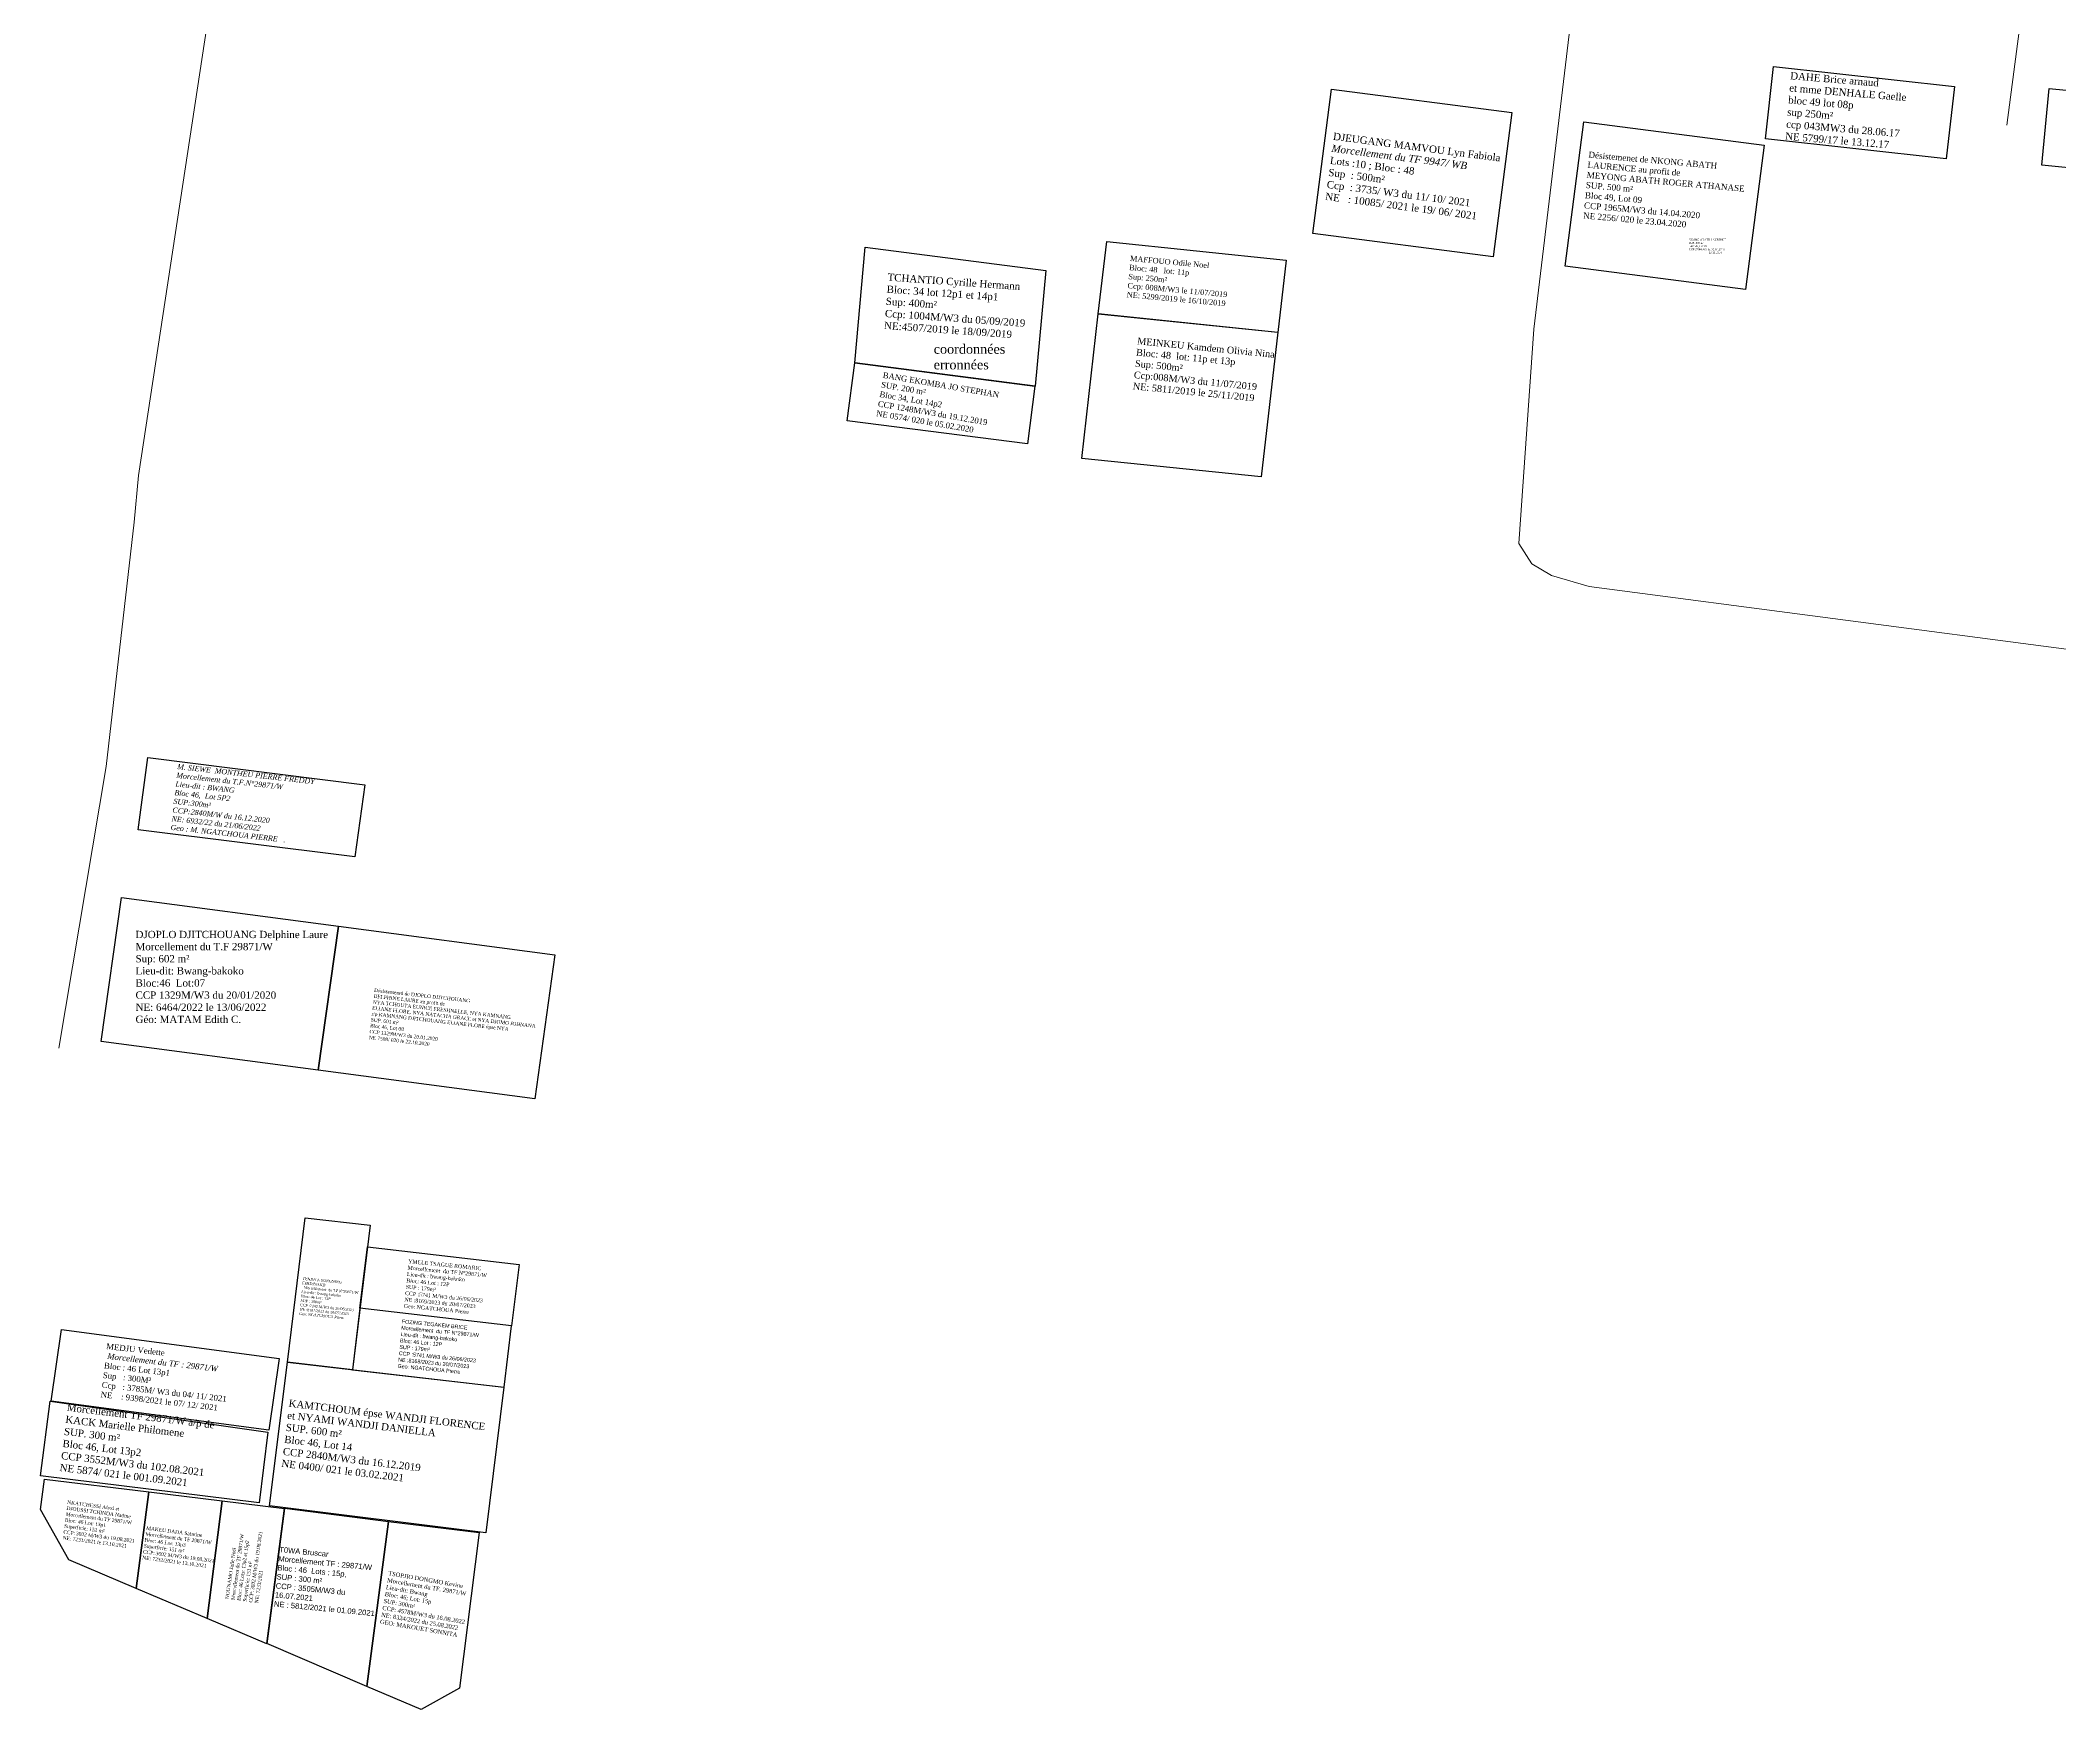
# Model space of a CAD drawing. Header units: millimetres. Extents: x 587399 to 927168, y 438565 to 1444955.
# Drawn here: x 590647.3 to 590925, y 439953.9 to 440183.4 of the extents above; entities that cross this region are included whole.
import ezdxf

# ---------------------------------------------------------------- set-up
doc = ezdxf.new("R2010")
doc.units = ezdxf.units.MM
doc.header["$LTSCALE"] = 2
for name, color, linetype in [('end maj 26 02 2021', 7, 'Continuous'), ('MAJ AOUT 2021', 7, 'Continuous'), ('MAJ DEC 2021', 234, 'Continuous'), ('MAJ OCT 2021', 7, 'Continuous'), ('MAJ SEP 2021', 7, 'Continuous'), ('Parcelle MAJ', 6, 'Continuous')]:
    doc.layers.add(name, color=color, linetype=linetype)
doc.layers.add('MAJ APRES LE 13.01.2023', color=222, linetype='Continuous', lineweight=30)
doc.layers.add('Roads_others', color=24, linetype='Continuous', lineweight=9)
doc.styles.get("Standard").update_dxf_attribs({"font": 'arial.ttf'})
doc.styles.add('Times 1.0', font='times.ttf', dxfattribs={"width": 0.99, "height": 1})

msp = doc.modelspace()

# ---------------------------------------------------------------- linework, layer by layer
at = {"color": 1, "flags": 128}
msp.add_lwpolyline([(590662.076, 440084.808), (590691.896, 440081.071), (590690.539, 440071.158), (590660.745, 440074.891)], close=True, dxfattribs=at)
at = {"flags": 128}
msp.add_lwpolyline([(590695.15, 439979.78), (590707.65, 439978.25), (590704.95, 439956.86), (590699.67, 439953.9), (590692.2, 439957.08)], close=True, dxfattribs=at)
at = {"layer": 'end maj 26 02 2021', "color": 150, "lineweight": -3}
for p, q in [((590856.979, 440152.377), (590859.551, 440172.211)), ((590856.979, 440152.377), (590859.551, 440172.211)), ((590792.78, 440145.82), (590793.93, 440155.748)), ((590792.78, 440145.82), (590793.93, 440155.748))]:
    msp.add_line(p, q, dxfattribs=at)
at = {"layer": 'end maj 26 02 2021', "color": 150, "flags": 128}
msp.add_lwpolyline([(590885.65, 440179.83), (590910.5, 440177.08), (590909.39, 440167.14), (590884.54, 440169.9)], close=True, dxfattribs=at)
msp.add_lwpolyline([(590885.65, 440179.83), (590910.5, 440177.08), (590909.39, 440167.14), (590884.54, 440169.9)], close=True, dxfattribs=at)
at = {"layer": 'end maj 26 02 2021', "color": 150, "lineweight": -3, "flags": 128}
for points in [[(590859.551, 440172.211), (590884.34, 440168.995), (590881.767, 440149.161), (590856.979, 440152.377)], [(590859.551, 440172.211), (590884.34, 440168.995), (590881.767, 440149.161), (590856.979, 440152.377)], [(590859.55, 440172.21), (590884.34, 440168.994), (590881.767, 440149.161), (590856.979, 440152.377)], [(590859.55, 440172.21), (590884.34, 440168.994), (590881.767, 440149.161), (590856.979, 440152.377)], [(590759.272, 440139.061), (590784.066, 440135.859), (590783.041, 440127.925), (590758.247, 440131.127)], [(590759.272, 440139.061), (590784.066, 440135.859), (590783.041, 440127.925), (590758.247, 440131.127)], [(590688.31, 440061.623), (590718.05, 440057.69), (590715.306, 440037.876), (590685.514, 440041.822)], [(590688.31, 440061.623), (590718.05, 440057.69), (590715.306, 440037.876), (590685.514, 440041.822)], [(590681.27, 440001.676), (590711.011, 439998.227), (590708.561, 439978.2), (590678.794, 439981.93)], [(590681.27, 440001.676), (590711.011, 439998.227), (590708.561, 439978.2), (590678.794, 439981.93)]]:
    msp.add_lwpolyline(points, close=True, dxfattribs=at)
at = {"layer": 'end maj 26 02 2021', "color": 150}
for points in [[(590760.737, 440154.989), (590785.558, 440151.796), (590784.093, 440135.868), (590759.272, 440139.061)], [(590760.737, 440154.989), (590785.558, 440151.796), (590784.093, 440135.868), (590759.272, 440139.061)], [(590793.93, 440155.75), (590818.61, 440153.21), (590817.47, 440143.27), (590792.78, 440145.82)], [(590793.93, 440155.75), (590818.61, 440153.21), (590817.47, 440143.27), (590792.78, 440145.82)], [(590792.78, 440145.82), (590817.47, 440143.28), (590815.18, 440123.41), (590790.49, 440125.95)], [(590792.78, 440145.82), (590817.47, 440143.28), (590815.18, 440123.41), (590790.49, 440125.95)]]:
    msp.add_lwpolyline(points, close=True, dxfattribs=at)
at = {"layer": 'MAJ AOUT 2021', "color": 7, "linetype": 'ByBlock', "lineweight": -3, "ltscale": 0.0014, "flags": 128}
msp.add_lwpolyline([(590648.64, 439996.325), (590678.56, 439992.049), (590677.358, 439982.346), (590647.315, 439986.067)], close=True, dxfattribs=at)
msp.add_lwpolyline([(590648.64, 439996.325), (590678.56, 439992.049), (590677.358, 439982.346), (590647.315, 439986.067)], close=True, dxfattribs=at)
at = {"layer": 'MAJ APRES LE 13.01.2023', "flags": 128}
for points in [[(590683.7, 440021.53), (590692.64, 440020.49), (590690.21, 440000.64), (590681.27, 440001.68)], [(590692.27, 440017.51), (590713.13, 440015.1), (590712.1, 440006.66), (590691.24, 440009.08)], [(590712.1, 440006.66), (590691.24, 440009.08), (590690.21, 440000.64), (590711.07, 439998.22), (590712.1, 440006.66)]]:
    msp.add_lwpolyline(points, close=True, dxfattribs=at)
at = {"layer": 'MAJ DEC 2021', "flags": 128}
for points in [[(590824.84, 440176.71), (590849.63, 440173.5), (590847.06, 440153.66), (590822.27, 440156.88)], [(590824.84, 440176.71), (590849.63, 440173.5), (590847.06, 440153.66), (590822.27, 440156.88)], [(590650.18, 440006.153), (590680.109, 440002.189), (590678.718, 439992.336), (590648.788, 439996.3)], [(590650.18, 440006.153), (590680.109, 440002.189), (590678.718, 439992.336), (590648.788, 439996.3)]]:
    msp.add_lwpolyline(points, close=True, dxfattribs=at)
at = {"layer": 'MAJ DEC 2021', "lineweight": -3, "flags": 128}
msp.add_lwpolyline([(590923.561, 440176.793), (590941.761, 440174.995), (590941.902, 440164.338), (590922.52, 440166.253)], close=True, dxfattribs=at)
msp.add_lwpolyline([(590923.561, 440176.793), (590941.761, 440174.995), (590941.902, 440164.338), (590922.52, 440166.253)], close=True, dxfattribs=at)
at = {"layer": 'MAJ OCT 2021', "flags": 128}
for points in [[(590647.84, 439985.59), (590662.196, 439983.827), (590660.478, 439970.562), (590651.183, 439974.513), (590647.291, 439981.42)], [(590647.84, 439985.59), (590662.196, 439983.827), (590660.478, 439970.562), (590651.183, 439974.513), (590647.291, 439981.42)], [(590662.196, 439983.827), (590672.3, 439982.587), (590670.206, 439966.427), (590660.478, 439970.562)], [(590662.196, 439983.827), (590672.3, 439982.587), (590670.206, 439966.427), (590660.478, 439970.562)], [(590672.3, 439982.587), (590680.849, 439981.537), (590678.438, 439962.928), (590670.206, 439966.427)], [(590672.3, 439982.587), (590680.849, 439981.537), (590678.438, 439962.928), (590670.206, 439966.427)]]:
    msp.add_lwpolyline(points, close=True, dxfattribs=at)
at = {"layer": 'MAJ SEP 2021', "flags": 128}
msp.add_lwpolyline([(590680.88, 439981.58), (590695.15, 439979.78), (590692.2, 439957.06), (590678.41, 439962.98)], close=True, dxfattribs=at)
msp.add_lwpolyline([(590680.88, 439981.58), (590695.15, 439979.78), (590692.2, 439957.06), (590678.41, 439962.98)], close=True, dxfattribs=at)
at = {"layer": 'Parcelle MAJ', "lineweight": 30, "flags": 128}
msp.add_lwpolyline([(590658.459, 440065.57), (590688.31, 440061.623), (590685.514, 440041.822), (590655.664, 440045.777)], close=True, dxfattribs=at)
at = {"layer": 'Roads_others'}
msp.add_line((590927.749, 440247.768), (590917.7, 440171.78), dxfattribs=at)
for points in [[(590682.203, 440274.852), (590679.119, 440239.275), (590670.532, 440187.73), (590660.771, 440123.603), (590660.178, 440117.169), (590656.336, 440083.592), (590649.824, 440044.839)], [(590865.806, 440253.588), (590852.67, 440143.692), (590850.612, 440114.251)], [(590850.612, 440114.251), (590852.403, 440111.445), (590855.08, 440109.822), (590860.299, 440108.346), (590960.807, 440095.136), (590977.34, 440093.671)]]:
    msp.add_lwpolyline(points, dxfattribs=at)

# ---------------------------------------------------------------- texts
at = {"color": 7, "insert": (590666.162, 440083.945), "char_height": 0.72011, "width": 45.47776, "attachment_point": 1, "rotation": 353.70448}
msp.add_mtext('{\\fTimes New Roman|b0|i1|c0|p18;M. SIEWE  MONTHEU PIERRE FREDDY\\P\\C1;Morcellement du T.F.N°29871/W\\P\\C7;Lieu-dit : BWANG \\PBloc 46,  Lot 5P2\\PSUP:300m²\\PCCP:2840M/W du 16.12.2020\\PNE: 6932/22 du 21/06/2022\\PGeo : M. NGATCHOUA PIERRE   .  }', dxfattribs=at)
at = {"color": 7, "insert": (590660.376, 440060.983), "char_height": 1, "width": 27.47599, "attachment_point": 1}
msp.add_mtext('{\\fTimes New Roman|b0|i0|c0|p18;DJOPLO DJITCHOUANG Delphine Laure\\P\\C1;Morcellement du T.F 29871/W\\P\\C7;Sup: 602 m²\\C1;\\P\\C7;Lieu-dit: Bwang-bakoko\\PBloc:46  Lot:07\\PCCP 1329M/W3 du 20/01/2020\\PNE: 6464/2022 le 13/06/2022\\P\\C1;Géo: MATAM Edith C.}', dxfattribs=at)
at = {"insert": (590695.2, 439972.95), "char_height": 0.57848, "width": 20.00524, "attachment_point": 1, "rotation": 350.20305}
msp.add_mtext('{\\fTimes New Roman|b0|i0|c0|p18;TSOPJIO DONGMO Kevine\\P\\C1;Morcellement du TF. 29871/W\\P\\C256;Lieu-dit: Bwang\\PBloc: 46; Lot: 15p\\C1;\\P\\C256;SUP: 300m²\\PCCP: 4578M/W3 du 16.08.2022\\PNE: 8324/2022 du 25.08.2022\\PGEO: MAKOUET SONNITA}', dxfattribs=at)
at = {"layer": 'end maj 26 02 2021', "color": 150, "linetype": 'ByBlock', "lineweight": -3, "ltscale": 0.0014, "attachment_point": 1, "style": 'Times 1.0'}
for s, insert, char_height, width, rotation in [('DAHE Brice arnaud \\Pet mme DENHALE Gaelle\\Pbloc 49 lot 08p\\Psup 250m²\\Pccp 043MW3 du 28.06.17\\PNE 5799/17 le 13.12.17', (590887.984, 440179.076), 1, 35.78314, 355.23861), ('DAHE Brice arnaud \\Pet mme DENHALE Gaelle\\Pbloc 49 lot 08p\\Psup 250m²\\Pccp 043MW3 du 28.06.17\\PNE 5799/17 le 13.12.17', (590887.984, 440179.076), 1, 35.78314, 355.23861), ('{\\fTimes New Roman|b0|i0|c186|p18;\\C1;Désistemenet de NKONG ABATH \\fTimes New Roman|b0|i0|c0|p18;\\P\\fTimes New Roman|b0|i0|c186|p18;LAURENCE au profit de\\P\\fTimes New Roman|b0|i0|c0|p18;\\C256;MEYONG ABATH ROGER ATHANASE\\fTimes New Roman|b0|i0|c186|p18;\\PSUP. \\fTimes New Roman|b0|i0|c0|p18;500\\fTimes New Roman|b0|i0|c186|p18; m²\\PBloc \\fTimes New Roman|b0|i0|c0|p18;49\\fTimes New Roman|b0|i0|c186|p18;, Lot\\fTimes New Roman|b0|i0|c0|p18; 09\\P\\fTimes New Roman|b0|i0|c186|p18;CCP 196\\fTimes New Roman|b0|i0|c0|p18;5\\fTimes New Roman|b0|i0|c186|p18;M/W3 du 14.04.2020\\PNE 225\\fTimes New Roman|b0|i0|c0|p18;6\\fTimes New Roman|b0|i0|c186|p18;/ 020 le 23.04.2020}', (590860.229, 440168.145), 0.84, 64.65837, 354.98028), ('{\\fTimes New Roman|b0|i0|c186|p18;\\C1;Désistemenet de NKONG ABATH \\fTimes New Roman|b0|i0|c0|p18;\\P\\fTimes New Roman|b0|i0|c186|p18;LAURENCE au profit de\\P\\fTimes New Roman|b0|i0|c0|p18;\\C256;MEYONG ABATH ROGER ATHANASE\\fTimes New Roman|b0|i0|c186|p18;\\PSUP. \\fTimes New Roman|b0|i0|c0|p18;500\\fTimes New Roman|b0|i0|c186|p18; m²\\PBloc \\fTimes New Roman|b0|i0|c0|p18;49\\fTimes New Roman|b0|i0|c186|p18;, Lot\\fTimes New Roman|b0|i0|c0|p18; 09\\P\\fTimes New Roman|b0|i0|c186|p18;CCP 196\\fTimes New Roman|b0|i0|c0|p18;5\\fTimes New Roman|b0|i0|c186|p18;M/W3 du 14.04.2020\\PNE 225\\fTimes New Roman|b0|i0|c0|p18;6\\fTimes New Roman|b0|i0|c186|p18;/ 020 le 23.04.2020}', (590860.229, 440168.145), 0.84, 64.65837, 354.98028), ('{\\C256;BANG EKOMBA JO STEPHAN\\PSUP. 200 m²\\PBloc 34, Lot 14p2 \\PCCP 1248M/W3 du 19.12.2019\\PNE 0574/ 020 le 05.02.2020}', (590763.23, 440137.818), 0.8, 29.78147, 350.23802), ('{\\C256;BANG EKOMBA JO STEPHAN\\PSUP. 200 m²\\PBloc 34, Lot 14p2 \\PCCP 1248M/W3 du 19.12.2019\\PNE 0574/ 020 le 05.02.2020}', (590763.23, 440137.818), 0.8, 29.78147, 350.23802), ('{\\C1;Désistementd de DJOPLO DJITCHOUANG\\PDELPHINE LAURE au profit de\\P\\C256;NYA TCHOUTA EUNICE FRESHNELLE, NYA KAMNANG\\PELIANE FLORE, NYA NATACHA GRACE et NYA DJOMO JOHNANA\\Pr/p KAMNANG DJITCHOUANG ELIANE FLORE épse NYA\\PSUP. 601 m²\\PBloc 46, Lot 08\\PCCP 1329M/W3 du 20.01.2020^JNE 7508/ 020 le 22.10.2020}', (590693.223, 440053.079), 0.49, 23.23995, 353.60623), ('{\\C1;Désistementd de DJOPLO DJITCHOUANG\\PDELPHINE LAURE au profit de\\P\\C256;NYA TCHOUTA EUNICE FRESHNELLE, NYA KAMNANG\\PELIANE FLORE, NYA NATACHA GRACE et NYA DJOMO JOHNANA\\Pr/p KAMNANG DJITCHOUANG ELIANE FLORE épse NYA\\PSUP. 601 m²\\PBloc 46, Lot 08\\PCCP 1329M/W3 du 20.01.2020^JNE 7508/ 020 le 22.10.2020}', (590693.223, 440053.079), 0.49, 23.23995, 353.60623), ('{\\C256;KAMTCHOUM épse WANDJI FLORENCE\\Pet NYAMI WANDJI DANIELLA\\PSUP. 600 m²\\PBloc 46, Lot 14\\PCCP 2840M/W3 du 16.12.2019\\PNE 0400/ 021 le 03.02.2021}', (590681.507, 439996.546), 1, 59.58062, 353.15128), ('{\\C256;KAMTCHOUM épse WANDJI FLORENCE\\Pet NYAMI WANDJI DANIELLA\\PSUP. 600 m²\\PBloc 46, Lot 14\\PCCP 2840M/W3 du 16.12.2019\\PNE 0400/ 021 le 03.02.2021}', (590681.507, 439996.546), 1, 59.58062, 353.15128)]:
    msp.add_mtext(s, dxfattribs=dict(at, insert=insert, char_height=char_height, width=width, rotation=rotation))
at = {"layer": 'end maj 26 02 2021', "color": 150, "linetype": 'ByBlock', "lineweight": -3, "ltscale": 0.0014, "insert": (590873.992, 440156.142), "char_height": 0.26415, "width": 17.23341, "attachment_point": 1, "style": 'Times 1.0'}
msp.add_mtext('{\\C256;NKONG ABATH LAURENCE\\PSUP. 500 m²\\PBloc 49, Lot 09\\PCCP 270M/W3 du 02.10.2018\\PNE 3572/ 018 le 12.10.2018}', dxfattribs=at)
msp.add_mtext('{\\C256;NKONG ABATH LAURENCE\\PSUP. 500 m²\\PBloc 49, Lot 09\\PCCP 270M/W3 du 02.10.2018\\PNE 3572/ 018 le 12.10.2018}', dxfattribs=at)
at = {"layer": 'end maj 26 02 2021', "attachment_point": 1}
for s, width, heights, insert, char_height, rotation in [('{\\fTimes New Roman|b0|i0|c0|p18;MAFFOUO Odile Noel\\PBloc: 48   lot: 11p\\PSup: 250m²\\PCcp: 008M/W3 le 11/07/2019\\PNE: 5299/2019 le 16/10/2019}', 72.12206, [24.836], (590797.175, 440153.835), 0.75, 354.81031), ('{\\fTimes New Roman|b0|i0|c0|p18;MAFFOUO Odile Noel\\PBloc: 48   lot: 11p\\PSup: 250m²\\PCcp: 008M/W3 le 11/07/2019\\PNE: 5299/2019 le 16/10/2019}', 72.12206, [24.836], (590797.175, 440153.835), 0.75, 354.81031), ('{\\fTimes New Roman|b0|i0|c0|p18;TCHANTIO Cyrille Hermann\\PBloc: 34 lot 12p1 et 14p1\\PSup: 400m²\\PCcp: 1004M/W3 du 05/09/2019\\PNE:4507/2019 le 18/09/2019}', 101.08456, [26.26], (590763.83, 440151.388), 1, 355.94743), ('{\\fTimes New Roman|b0|i0|c0|p18;TCHANTIO Cyrille Hermann\\PBloc: 34 lot 12p1 et 14p1\\PSup: 400m²\\PCcp: 1004M/W3 du 05/09/2019\\PNE:4507/2019 le 18/09/2019}', 101.08456, [26.26], (590763.83, 440151.388), 1, 355.94743), ('{\\fTimes New Roman|b0|i0|c0|p18;MEINKEU Kamdem Olivia Nina\\PBloc: 48  lot: 11p et 13p\\PSup: 500m²\\PCcp:008M/W3 du 11/07/2019\\PNE: 5811/2019 le 25/11/2019}', 55.94517, [25.426], (590798.187, 440142.573), 0.9337, 354.35407), ('{\\fTimes New Roman|b0|i0|c0|p18;MEINKEU Kamdem Olivia Nina\\PBloc: 48  lot: 11p et 13p\\PSup: 500m²\\PCcp:008M/W3 du 11/07/2019\\PNE: 5811/2019 le 25/11/2019}', 55.94517, [25.426], (590798.187, 440142.573), 0.9337, 354.35407)]:
    msp.add_mtext_dynamic_manual_height_columns(s, width=width, gutter_width=12.5, heights=heights, dxfattribs=dict(at, insert=insert, char_height=char_height, rotation=rotation))
at = {"layer": 'end maj 26 02 2021', "color": 150, "lineweight": -3, "insert": (590770.14, 440141.625), "char_height": 1.29005, "width": 15.77087, "attachment_point": 1}
msp.add_mtext('{\\fTimes New Roman|b0|i0|c0|p18;\\C1;coordonnées erronnées}', dxfattribs=at)
msp.add_mtext('{\\fTimes New Roman|b0|i0|c0|p18;\\C1;coordonnées erronnées}', dxfattribs=at)
at = {"layer": 'MAJ AOUT 2021', "color": 150, "linetype": 'ByBlock', "lineweight": -3, "ltscale": 0.0014, "insert": (590651.009, 439995.981), "char_height": 1, "width": 59.58062, "attachment_point": 1, "rotation": 353.15128, "style": 'Times 1.0'}
msp.add_mtext('{\\C256;Morcellement TF 29871/W a/p de \\PKACK Marielle Philomene\\PSUP. 300 m²\\PBloc 46, Lot 13p2\\PCCP 3552M/W3 du 102.08.2021\\PNE 5874/ 021 le 001.09.2021}', dxfattribs=at)
msp.add_mtext('{\\C256;Morcellement TF 29871/W a/p de \\PKACK Marielle Philomene\\PSUP. 300 m²\\PBloc 46, Lot 13p2\\PCCP 3552M/W3 du 102.08.2021\\PNE 5874/ 021 le 001.09.2021}', dxfattribs=at)
at = {"layer": 'MAJ APRES LE 13.01.2023', "attachment_point": 1, "rotation": 354.4291}
for s, insert, char_height, width in [('\\A1;{\\fTimes New Roman|b0|i0|c0|p18;YMELE TSAGUE ROMARIC  \\C1;Morcellement  du TF N°29871/W\\P\\C256;Lieu-dit : bwang-bakoko\\PBloc: 46 Lot : 12P\\PSUP : 179m²\\PCCP :5741 M/W3 du 26/06/2023\\PNE :8169/2023 du 20/07/2023\\P\\C1;Geo: NGATCHOUA Pierre }', (590697.901, 440015.815), 0.52707, 11.35947), ("\\A1;{\\fTimes New Roman|b0|i0|c0|p18;TENDA'A SONGNING FERDINAND \\P  \\C1;Morcellement  du TF N°29871/W\\P\\C256;Lieu-dit : bwang-bakoko\\PBloc: 46 Lot : 12P\\PSUP : 180m²\\PCCP :7242 M/W3 du 26/06/2023\\PNE :8167/2023 du 20/07/2023\\P\\C1;Geo: NGATCHOUA Pierre }", (590683.378, 440013.358), 0.36257, 7.8142), ('\\A1;FOZING TEGAKEM BRICE Morcellement  du TF N°29871/W\\PLieu-dit : bwang-bakoko\\PBloc: 46 Lot : 12P\\PSUP : 179m²\\PCCP :5741 M/W3 du 26/06/2023\\PNE :8168/2023 du 20/07/2023\\PGeo: NGATCHOUA Pierre ', (590697.035, 440007.554), 0.52707, 11.35947)]:
    msp.add_mtext(s, dxfattribs=dict(at, insert=insert, char_height=char_height, width=width))
at = {"layer": 'MAJ DEC 2021', "attachment_point": 1}
for s, insert, char_height, width, rotation in [('\\pt16;{\\fTimes New Roman|b0|i0|c0|p18;DJEUGANG MAMVOU Lyn Fabiola\\P\\fTimes New Roman|b0|i1|c0|p18;\\C1;Morcellement du TF 9947/ WB\\P\\ptz;\\fTimes New Roman|b0|i0|c0|p18;\\C256;Lots :10 ; Bloc : 48\\PSup  : 500m²\\PCcp  : 3735/ W3 du 11/ 10/ 2021\\PNE   : 10085/ 2021 le 19/ 06/ 2021}', (590825.14, 440170.749), 1, 22.96873, 352.57309), ('\\pt16;{\\fTimes New Roman|b0|i0|c0|p18;DJEUGANG MAMVOU Lyn Fabiola\\P\\fTimes New Roman|b0|i1|c0|p18;\\C1;Morcellement du TF 9947/ WB\\P\\ptz;\\fTimes New Roman|b0|i0|c0|p18;\\C256;Lots :10 ; Bloc : 48\\PSup  : 500m²\\PCcp  : 3735/ W3 du 11/ 10/ 2021\\PNE   : 10085/ 2021 le 19/ 06/ 2021}', (590825.14, 440170.749), 1, 22.96873, 352.57309), ('\\A1;{\\fTimes New Roman|b0|i0|c0|p18;\\C7;MEDJU Vedette\\P \\fTimes New Roman|b0|i1|c0|p18;\\C1;Morcellement du TF : 29871/W\\P\\fTimes New Roman|b0|i0|c0|p18;\\C256;Bloc : 46 Lot 13p1\\PSup   : 300M² \\PCcp   : 3785M/ W3 du 04/ 11/ 2021\\PNE    : 9398/2021 le 07/ 12/ 2021}', (590656.399, 440004.28), 0.8, 16.94327, 353.42014), ('\\A1;{\\fTimes New Roman|b0|i0|c0|p18;\\C7;MEDJU Vedette\\P \\fTimes New Roman|b0|i1|c0|p18;\\C1;Morcellement du TF : 29871/W\\P\\fTimes New Roman|b0|i0|c0|p18;\\C256;Bloc : 46 Lot 13p1\\PSup   : 300M² \\PCcp   : 3785M/ W3 du 04/ 11/ 2021\\PNE    : 9398/2021 le 07/ 12/ 2021}', (590656.399, 440004.28), 0.8, 16.94327, 353.42014)]:
    msp.add_mtext(s, dxfattribs=dict(at, insert=insert, char_height=char_height, width=width, rotation=rotation))
at = {"layer": 'MAJ OCT 2021', "char_height": 0.49097, "attachment_point": 1}
for s, heights, insert, rotation in [('\\A1;{\\fTimes New Roman|b0|i0|c0|p18;NKATCHESSI Alexi et DJOUSSI TCHINDA Nadine\\PMorcellement du TF 29871/W\\PBloc: 46 Lot: 13p1\\PSuperficie: 152 m²\\PCCP:\\H0.6x; \\H1.6667x;3602 M/W3 du 19.08.2021\\PNE: 7231/2021 le 13.10.2021 }', [5.527], (590651.023, 439982.668), 352.53002), ('\\A1;{\\fTimes New Roman|b0|i0|c0|p18;NKATCHESSI Alexi et DJOUSSI TCHINDA Nadine\\PMorcellement du TF 29871/W\\PBloc: 46 Lot: 13p1\\PSuperficie: 152 m²\\PCCP:\\H0.6x; \\H1.6667x;3602 M/W3 du 19.08.2021\\PNE: 7231/2021 le 13.10.2021 }', [5.527], (590651.023, 439982.668), 352.53002), ('\\A1;{\\fTimes New Roman|b0|i0|c0|p18;MAKEU DADA Safarine\\PMorcellement du TF 29871/W\\PBloc: 46 Lot: 13p3\\PSuperficie: 151 m²\\PCCP:\\H0.6x; \\H1.6667x;3602 M/W3 du 19.08.2021\\PNE: 7232/2021 le 13.10.2021 }', [4.823], (590661.876, 439979.12), 352.53002), ('\\A1;{\\fTimes New Roman|b0|i0|c0|p18;MAKEU DADA Safarine\\PMorcellement du TF 29871/W\\PBloc: 46 Lot: 13p3\\PSuperficie: 151 m²\\PCCP:\\H0.6x; \\H1.6667x;3602 M/W3 du 19.08.2021\\PNE: 7232/2021 le 13.10.2021 }', [4.823], (590661.876, 439979.12), 352.53002), ('\\A1;{\\fTimes New Roman|b0|i0|c0|p18;NOUNAMO Julie Noël\\PMorcellement du TF 29871/W\\PBloc: 46 Lots: 13p2 et 15p2\\PSuperficie: 151 m²\\PCCP:\\H0.6x; \\H1.6667x;3602 M/W3 du 19.08.2021\\PNE: 7233/2021 le 13.10.2021 }', [4.823], (590672.694, 439969.129), 81.81192), ('\\A1;{\\fTimes New Roman|b0|i0|c0|p18;NOUNAMO Julie Noël\\PMorcellement du TF 29871/W\\PBloc: 46 Lots: 13p2 et 15p2\\PSuperficie: 151 m²\\PCCP:\\H0.6x; \\H1.6667x;3602 M/W3 du 19.08.2021\\PNE: 7233/2021 le 13.10.2021 }', [4.823], (590672.694, 439969.129), 81.81192)]:
    msp.add_mtext_dynamic_manual_height_columns(s, width=9.65996, gutter_width=12.5, heights=heights, dxfattribs=dict(at, insert=insert, rotation=rotation))
at = {"layer": 'MAJ SEP 2021', "insert": (590680.178, 439976.3), "char_height": 0.75, "width": 13.98254, "attachment_point": 1, "rotation": 354.49626}
msp.add_mtext('T0WA Bruscar\\PMorcellement TF : 29871/W\\PBloc : 46  Lots : 15p,\\PSUP : 300 m²\\PCCP : 3505M/W3 du 16.07.2021\\PNE : 5812/2021 le 01.09.2021', dxfattribs=at)
msp.add_mtext('T0WA Bruscar\\PMorcellement TF : 29871/W\\PBloc : 46  Lots : 15p,\\PSUP : 300 m²\\PCCP : 3505M/W3 du 16.07.2021\\PNE : 5812/2021 le 01.09.2021', dxfattribs=at)

doc.saveas('drawing.dxf')
